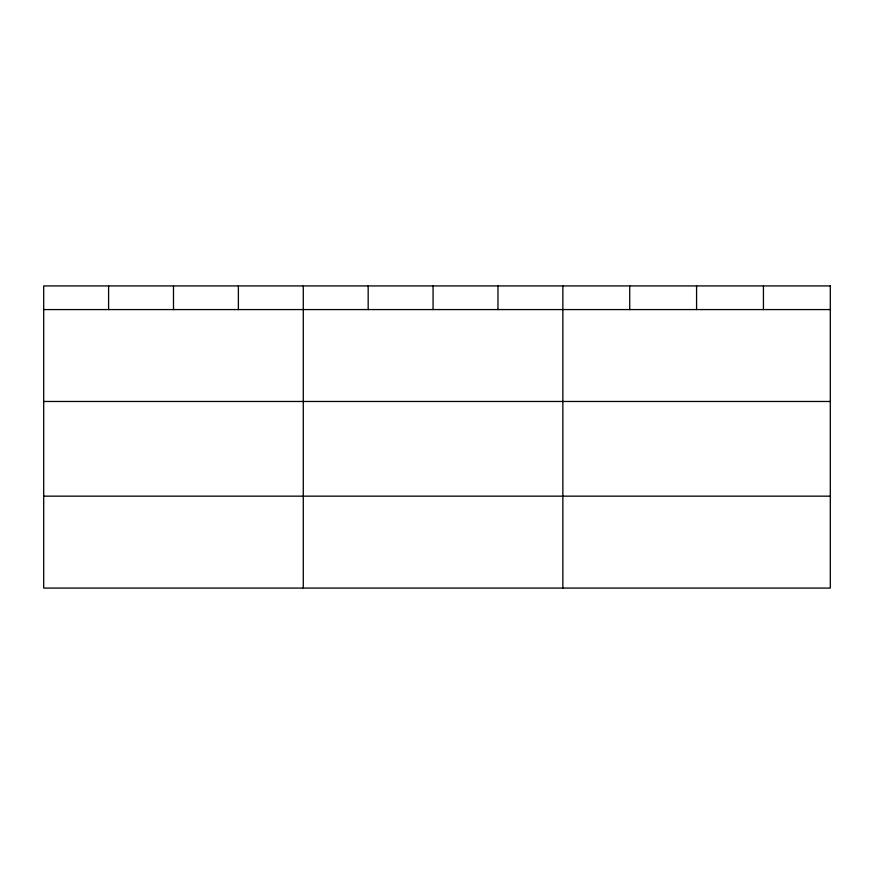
<?xml version="1.0" encoding="UTF-8"?>
<svg xmlns="http://www.w3.org/2000/svg" width="874" height="874" viewBox="0 0 874 874"><rect width="100%" height="100%" fill="white"/><g stroke="black" fill="none" stroke-linecap="round" stroke-linejoin="round"><path stroke-width="1.31" d="M43.7 309.571L830.3 309.571M43.7 401.472L830.3 401.472M43.7 496.159L830.3 496.159M763.439 285.929L763.439 309.571M696.578 285.929L696.578 309.571M629.717 285.929L629.717 309.571M562.856 285.929L562.856 588.071M497.962 285.929L497.962 309.571M433.067 285.929L433.067 309.571M368.173 285.929L368.173 309.571M303.278 285.929L303.278 588.071M238.383 285.929L238.383 309.571M173.489 285.929L173.489 309.571M108.595 285.929L108.595 309.571M830.3 285.929L43.7 285.929L43.7 588.071L830.3 588.071L830.3 285.929"/></g></svg>
